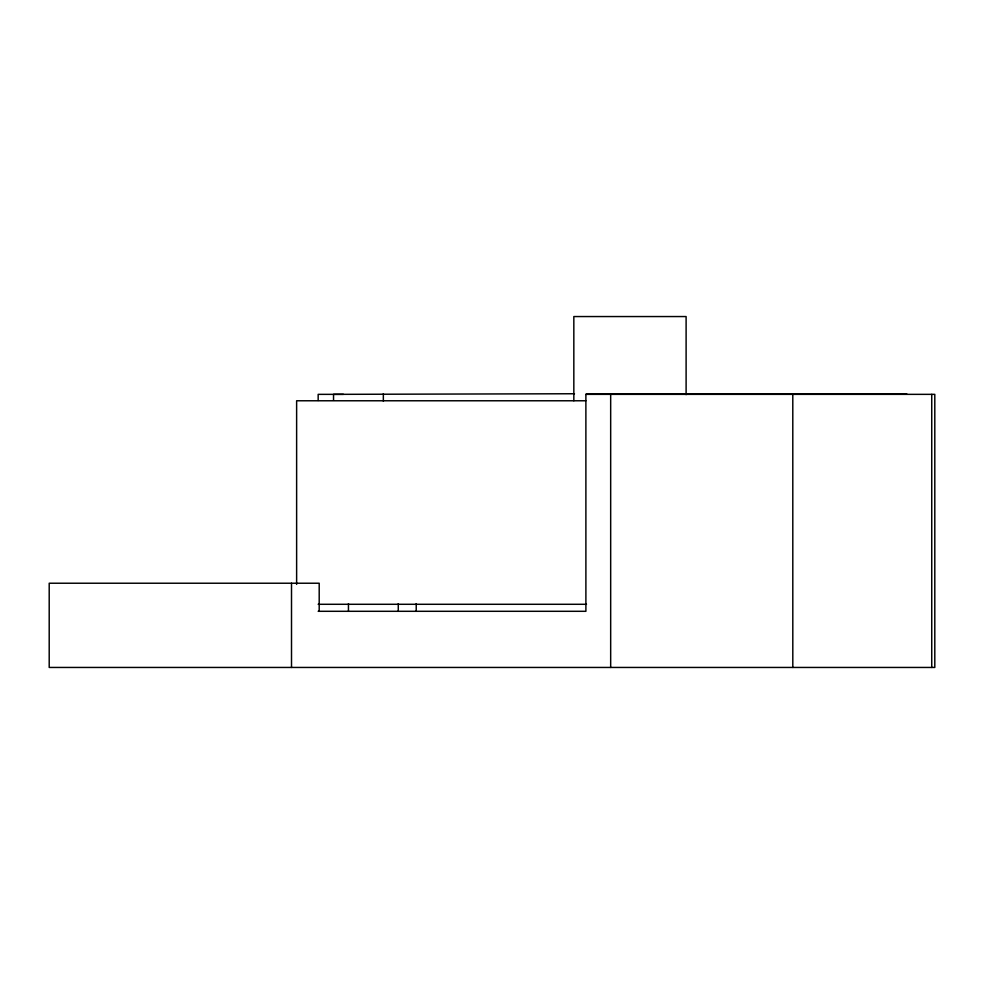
<?xml version="1.0" encoding="UTF-8"?>
<svg xmlns="http://www.w3.org/2000/svg" width="984" height="984" viewBox="0 0 984 984"><rect width="100%" height="100%" fill="white"/><g stroke="black" fill="none" stroke-linecap="round" stroke-linejoin="round"><path stroke-width="1.48" d="M318.164 611.298L585.898 611.298L585.886 394.35L587.362 393.748L906.719 393.748M574.459 393.748L333.539 394.35L333.539 400.254M343.465 394.35L318.164 394.35L318.164 400.463M585.886 394.35L934.8 394.35L934.8 667.447L49.2 667.447L49.2 583.229L319.197 583.229L319.197 611.298M585.812 400.771L296.627 400.771L296.627 584.385M318.164 604.287L586.501 604.287M931.737 394.35L931.737 667.447M792.796 394.35L792.809 667.447M686.106 394.646L686.106 316.553L573.832 316.553L573.832 400.771M610.67 394.35L610.67 667.447M416.22 603.622L416.22 611.298M398.274 603.659L398.274 611.298M383.342 393.748L383.342 401.14M348.447 603.659L348.447 611.298M291.51 583.229L291.51 667.447"/></g></svg>
